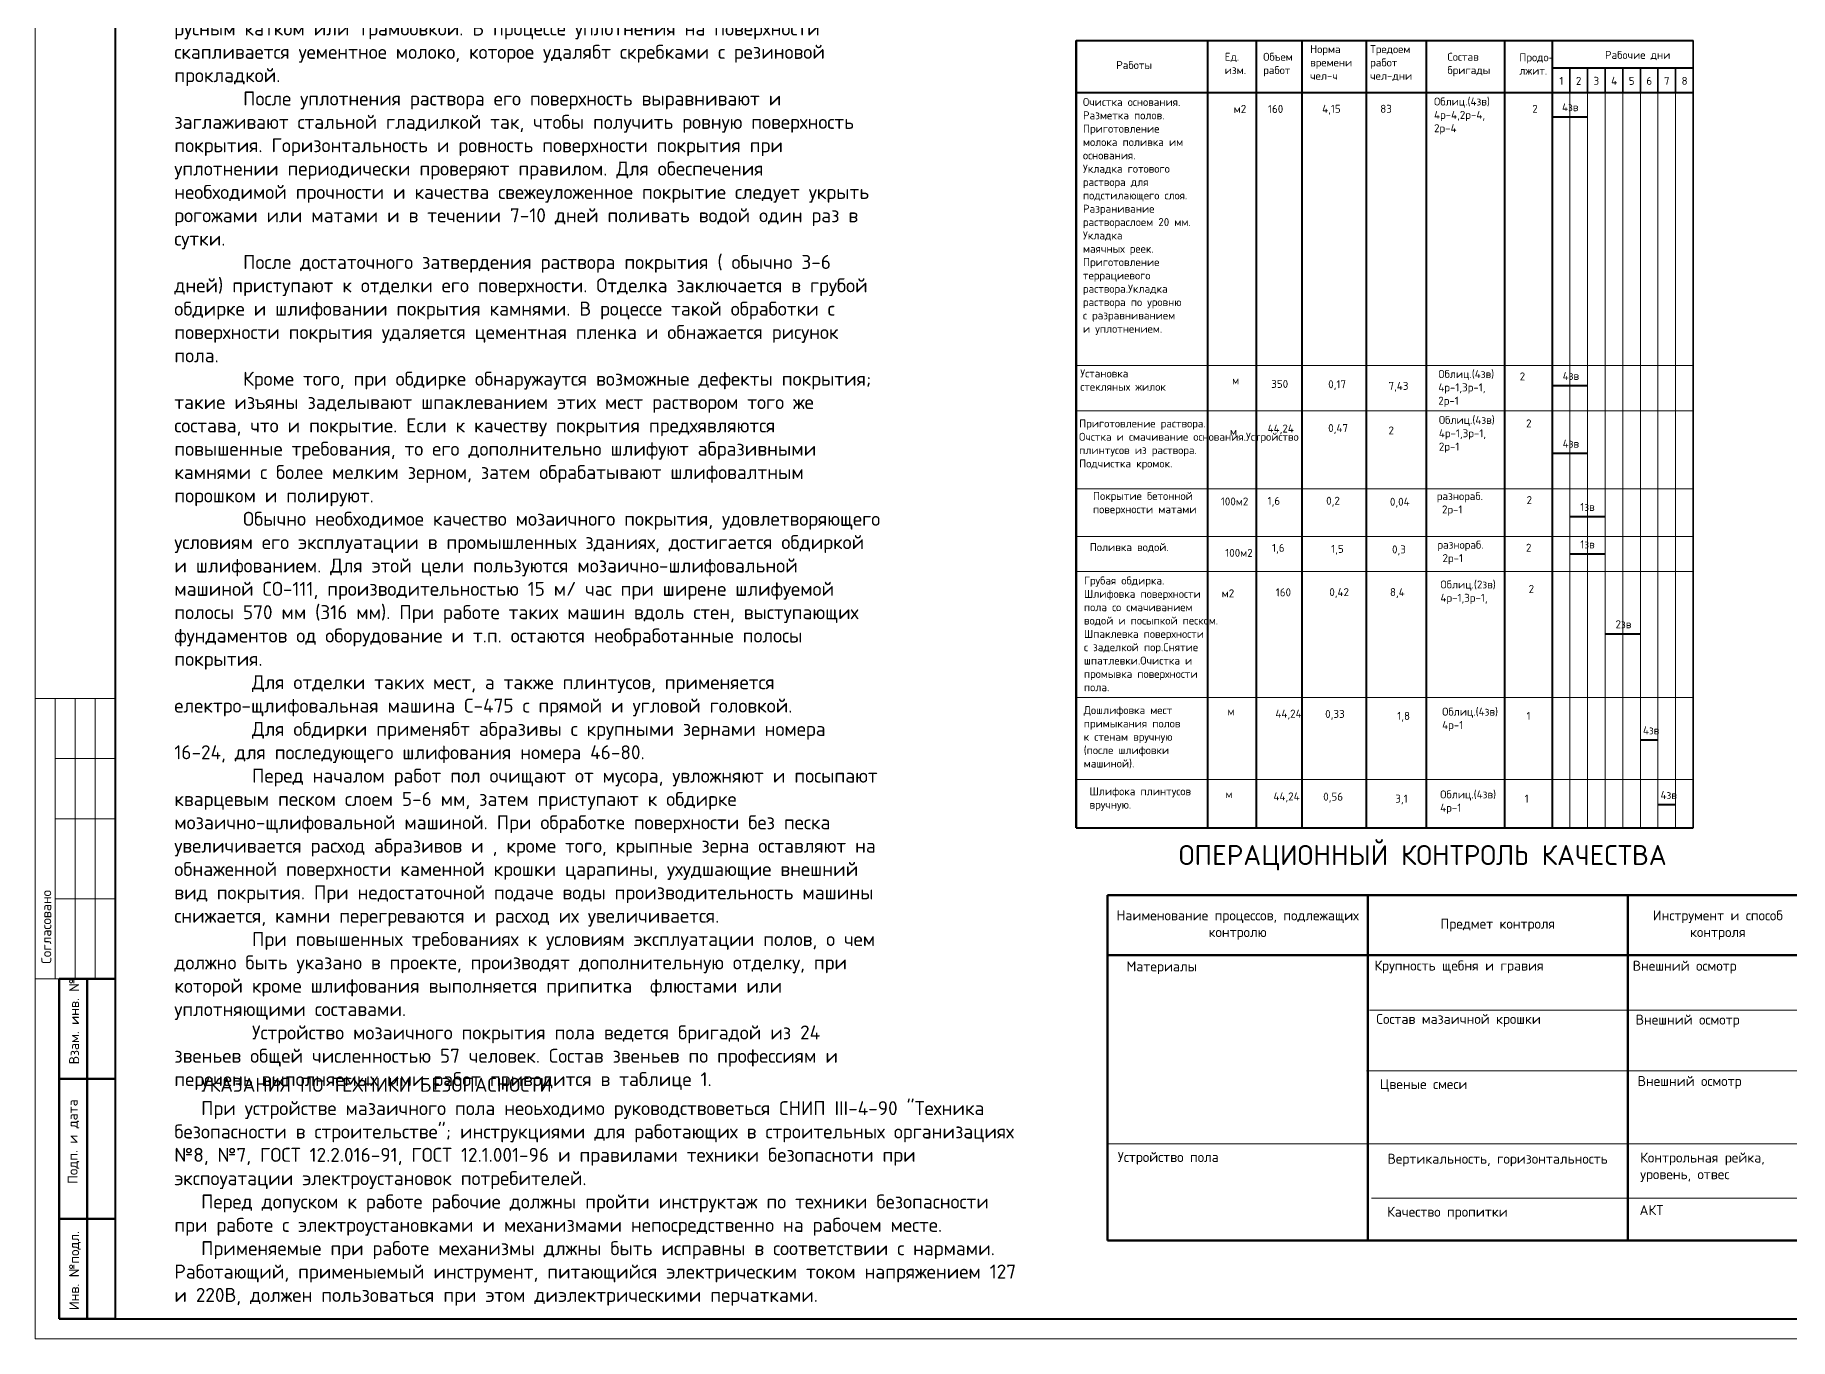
# Model space of a CAD drawing. Header units: millimetres. Extents: x 68 to 909, y 49 to 643.
# Drawn here: x 67.5 to 506, y 49.1 to 375 of the extents above; entities that cross this region are included whole.
import ezdxf

# ---------------------------------------------------------------- set-up
doc = ezdxf.new("R2010")
doc.units = ezdxf.units.MM
for name, color, linetype, lineweight in [('Основная', 7, 'Continuous', 40), ('средняя', 7, 'Continuous', 35), ('Толстая', 7, 'Continuous', 53), ('Тонкая', 7, 'Continuous', 15)]:
    doc.layers.add(name, color=color, linetype=linetype, lineweight=lineweight)
doc.styles.add('style1', font='isocpeur.ttf')

msp = doc.modelspace()

# ---------------------------------------------------------------- linework, layer by layer
at = {"lineweight": 20}
for p, q in [((67.528, 643.147), (67.528, 49.147)), ((67.528, 643.147), (67.528, 346.147)), ((67.528, 49.147), (87.528, 49.147)), ((67.528, 49.147), (908.528, 49.147))]:
    msp.add_line(p, q, dxfattribs=at)
at = {"layer": 'Основная'}
for p, q in [((327.65, 373.645), (481.85, 373.645)), ((360.492, 373.645), (360.492, 176.836)), ((372.65, 373.645), (372.65, 176.836)), ((400.15, 373.645), (400.15, 176.836)), ((415.15, 373.645), (415.15, 176.836)), ((434.68, 373.645), (434.68, 176.836)), ((446.65, 373.645), (446.65, 176.836)), ((446.65, 366.762), (481.85, 366.762)), ((327.65, 360.645), (481.85, 360.645)), ((446.65, 354.549), (455.45, 354.549)), ((446.65, 287.41), (455.45, 287.41)), ((446.65, 270.482), (455.45, 270.482)), ((451.05, 254.681), (459.85, 254.681)), ((451.05, 245.303), (459.85, 245.303)), ((459.85, 225.348), (468.65, 225.348)), ((468.65, 198.837), (473.05, 198.837)), ((473.05, 182.68), (477.45, 182.68)), ((327.65, 176.836), (481.85, 176.836))]:
    msp.add_line(p, q, dxfattribs=at)
at = {"layer": 'средняя'}
for p, q in [((481.85, 373.645), (481.85, 176.836)), ((451.05, 360.645), (451.05, 366.762)), ((455.45, 360.645), (455.45, 366.762)), ((459.85, 360.645), (459.85, 366.762)), ((464.25, 360.645), (464.25, 366.762)), ((468.65, 360.645), (468.65, 366.762)), ((473.05, 360.645), (473.05, 366.762)), ((477.45, 360.645), (477.45, 366.762))]:
    msp.add_line(p, q, dxfattribs=at)
at = {"layer": 'Толстая', "lineweight": 40}
for p, q in [((87.528, 638.147), (87.528, 54.147)), ((384.082, 373.645), (384.082, 176.836)), ((87.528, 54.147), (903.528, 54.147))]:
    msp.add_line(p, q, dxfattribs=at)
at = {"layer": 'Толстая'}
for p, q in [((327.65, 373.645), (327.65, 176.836)), ((335.518, 160.06), (335.518, 73.726)), ((335.518, 160.06), (660.518, 160.06)), ((400.518, 160.06), (400.518, 73.726)), ((465.518, 160.06), (465.518, 73.726)), ((335.518, 145.06), (660.518, 145.06)), ((73.528, 54.147), (73.528, 139.147)), ((87.528, 139.147), (73.528, 139.147)), ((80.528, 54.147), (80.528, 139.147)), ((87.528, 114.147), (73.528, 114.147)), ((87.528, 79.147), (73.528, 79.147)), ((335.518, 73.726), (660.518, 73.726)), ((87.528, 54.147), (73.528, 54.147))]:
    msp.add_line(p, q, dxfattribs=at)
at = {"layer": 'Тонкая'}
for p, q in [((451.05, 360.645), (451.05, 176.836)), ((455.45, 360.645), (455.45, 176.836)), ((459.85, 360.645), (459.85, 176.836)), ((464.25, 360.645), (464.25, 176.836)), ((468.65, 360.645), (468.65, 176.836)), ((473.05, 360.645), (473.05, 176.836)), ((477.45, 360.645), (477.45, 176.836)), ((327.65, 292.436), (481.85, 292.436)), ((327.65, 281.048), (481.85, 281.048)), ((327.65, 261.547), (481.85, 261.547)), ((327.65, 249.689), (481.85, 249.689)), ((327.65, 240.931), (481.85, 240.931)), ((87.528, 209.147), (67.528, 209.147)), ((72.528, 139.147), (72.528, 209.147)), ((77.528, 139.147), (77.528, 209.147)), ((82.528, 139.147), (82.528, 209.147)), ((327.65, 209.416), (481.85, 209.416)), ((87.528, 194.147), (72.528, 194.147)), ((327.65, 188.968), (481.85, 188.968)), ((87.528, 179.147), (72.528, 179.147)), ((87.528, 159.147), (72.528, 159.147)), ((73.528, 139.147), (67.528, 139.147)), ((660.984, 131.291), (400.984, 131.291)), ((400.227, 116.14), (660.227, 116.14)), ((335.518, 97.855), (660.518, 97.855)), ((401.442, 84.353), (556.442, 84.353))]:
    msp.add_line(p, q, dxfattribs=at)

# ---------------------------------------------------------------- texts
at = {"lineweight": 20, "attachment_point": 1, "style": 'style1'}
for s, insert, char_height, width in [('\\pi10.5,t10.5,318.5,339.5;{\\fISOCPEUR|b0|i0|c204|p34; Область применения\\P\\pi0,t10.5;   Технологическая карта разработана на устройство мозаичного покрытия пола (террацо) при умеренных механический воздействиях на пол при марке цементного раствора 300 и толщине соя 20мм.\\P   Мозаичное покрытие пола может устраиваться по бетонноу подстилающему слою, по железобетонным плитам перекрытия и по цементно-песчаной стяжке, уложенной на тепло- и звукоизоляционный слой.\\P  Организайия и технология строительного процесса\\P   До начала работ по устройству мозаичных полов должно быть закончено устройство оснований под полы, установлены оконные и дверные блоки, выполнены штукатурные и облицовочные работы, смонтированы санитарно-технические устройства.\\P\\ptz;   Поверхность, на которую укладывается мозаичное покрытие, (бетонный подстилающий слой), тщательно ощищается от пыли, мусора и грязи.\\P   Поверхность основания для лучшего сцепления с мозаичным покрытием должна иметь борозды, а при отсутствии борозд основане насекается вручную.\\P   Непосредственно перед укладкой мозаичногопокрытия, основание промывается водой и грунтуется цементным молоком.\\P   Для производства работ здание в плане разделено поперек на   захватки размером     м.\\P   Мозаичное покрытие устраивается из раствора с добавление крошки (мелкого щебня) и песка, которые заготавливаются из полирующих пород (мрамора, гранита, базальта). Допускается применение кварцевого песка.\\P   Для белых покрытий применяют белый или разбавленный обыкновенный цемент, а для цветных покрытий- белый или разбавленных с добавлением пигментов.\\P   Для окраски к белому или разбавленному цементу добавляют щелочестойкие светоустойчивые минеральные пигменты в количестве не более 15}% {\\fISOCPEUR|b0|i0|c204|p34;по весу.\\P   Для получения мозаичного покрытия, заданного рисунка, на нижележащем слое предварительно выставляют жилки из стекла, алюминия или латуни. Эти жилки служат маякими при укладке покрытия\\P   По мере расстановки жилок ведут укладку мозаичного покрытия.\\P   Уложенный раствор разравнивают граблями и лопаткой, проверяя правильность укладки правилом по маякам (жилкам).\\P   Не следует разравнивать раствор с каменной крошкой рейкой, так как Крупная крошка будет перещатьсяв большей степени, чем мелкая, и насыщение поверхности крошкой окажется неравномерным.\\P   Для уплотнения покрытия пользуются поверхностным вибратором, но при густом раположении жилок применение вибраторов затруднительно, так как под воздействием вибраци жилки могут смещаться, что приведет к нарушению рисунка пола. В этих случаях слой раствора уплотняют легким русным катком или трамбовкой. В процессе уплотнения на поверхности скапливается уементное молоко, которое удалябт скребками с резиновой прокладкой.\\P   После уплотнения раствора его поверхность выравнивают и заглаживают стальной гладилкой так, чтобы получить ровную поверхность покрытия. Горизонтальность и ровность поверхности покрытия при уплотнении периодически проверяют правилом. Для обеспечения необходимой прочности и качества свежеуложенное покрытие следует укрыть рогожами или матами и в течении 7-10 дней поливать водой один раз в сутки.\\P   После достаточного затвердения раствора покрытия ( обычно 3-6 дней) приступают к отделки его поверхности. Отделка заключается в грубой обдирке и шлифовании покрытия камнями. В роцессе такой обработки с поверхности покрытия удаляется цементная пленка и обнажается рисунок пола.\\P   Кроме того, при обдирке обнаружаутся возможные дефекты покрытия};{\\fISOCPEUR|b0|i0|c204|p34; такие изъяны заделывают шпаклеванием этих мест раствором того же состава, что и покрытие. Если к качеству покрытия предхявляются повышенные требования, то его дополнительно шлифуют абразивными камнями с более мелким зерном, затем обрабатывают шлифовалтным порошком и полируют.\\P   Обычно необходимое качество мозаичного покрытия, удовлетворяющего условиям его эксплуатации в промышленных зданиях, достигается обдиркой и шлифованием. Для этой цели пользуются мозаично-шлифовальной машиной СО-111, производительностью 15 м}/{\\fISOCPEUR|b0|i0|c204|p34; час при ширене шлифуемой полосы 570 мм (316 мм). При работе таких машин вдоль стен, выступающих фундаментов од оборудование и т.п. остаются необработанные полосы покрытия.\\P    Для отделки таких мест, а также плинтусов, применяется електро-щлифовальная машина С-475 с прямой и угловой головкой.\\P    Для обдирки применябт абразивы с крупными зернами номера 16-24, для последующего шлифования номера 46-80.\\P    Перед началом работ пол очищают от мусора, увложняют и посыпают кварцевым песком слоем 5-6 мм, затем приступают к обдирке мозаично-щлифовальной машиной. При обработке поверхности без песка увеличивается расход абразивов и , кроме того, крыпные зерна оставляют на обнаженной поверхности каменной крошки царапины, ухудшающие внешний вид покрытия. При недостаточной подаче воды производительность машины снижается, камни перегреваются и расход их увеличивается.\\P    При повышенных требованиях к условиям эксплуатации полов, о чем должно быть указано в проекте, производят дополнительную отделку, при которой кроме шлифования выполняется припитка  флюстами или уплотняющими составами.\\P    Устройство мозаичного покрытия пола ведется бригадой из 24 звеньев общей численностью 57 человек. Состав звеньев по профессиям и перечень выполняемых ими работ приводится в таблице 1. }', (102.312, 623.411), 3.5, 176.69048), ('{\\fISOCPEUR|b0|i0|c204|p34;\\H0.8x;Очистка основания.\\PРазметка полов.\\PПриготовление \\Pмолока поливка им\\Pоснования.\\PУкладка готового\\Pраствора для \\Pподстилающего слоя.\\PРазранивание\\Pраствораслоем 20 мм.\\PУкладка\\Pмаячных реек.\\PПриготовление\\Pтеррациевого \\Pраствора.Укладка\\Pраствора по уровню\\Pс разравниванием \\Pи уплотнением.}', (329.364, 359.249), 2.5, 57.29959), ('{\\fISOCPEUR|b0|i0|c204|p34;Установка \\Pстекляных жилок}', (328.696, 291.413), 2, 54.40196), ('{\\fISOCPEUR|b0|i0|c204|p34;Приготовление раствора.\\PОчстка и смачивание основания.Устройство \\Pплинтусов из раствора.\\PПодчистка кромок.}', (328.405, 278.914), 2, 53.18333), ('{\\fISOCPEUR|b0|i0|c204|p34;Покрытие бетонной \\Pповерхности матами}', (331.867, 260.799), 2, 47.92857), ('{\\fISOCPEUR|b0|i0|c204|p34;Поливка водой.}', (331.064, 248.012), 2, 48.46429), ('{\\fISOCPEUR|b0|i0|c204|p34;Грубая обдирка.\\PШлифовка поверхности\\Pпола со смачиванием \\Pводой и посыпкой песком.\\PШпаклевка поверхности \\Pс заделкой пор.Снятие \\Pшпатлевки.Очистка и \\Pпромывка поверхности \\Pпола.}', (329.611, 239.661), 2, 51.33333), ('{\\fISOCPEUR|b0|i0|c204|p34;Дошлифовка мест \\Pпримыкания полов \\Pк стенам вручную\\P(после шлифовки \\Pмашиной).}', (329.558, 207.274), 2, 56.68333), ('{\\fISOCPEUR|b0|i0|c204|p34;Шлифока плинтусов \\Pвручную.}', (331.009, 186.991), 2, 59.18056)]:
    msp.add_mtext(s, dxfattribs=dict(at, insert=insert, char_height=char_height, width=width))
at = {"layer": 'Толстая', "char_height": 2.5, "width": 30.95121, "attachment_point": 1, "rotation": 90, "style": 'style1'}
for s, insert in [('{\\fISOCPEUR|b0|i0|c204|p34;Согласовано}', (69.064, 142.868)), ('{\\fISOCPEUR|b0|i0|c204|p34;Взам. инв. №}', (76.031, 117.758)), ('{\\fISOCPEUR|b0|i0|c204|p34;Подп. и дата}', (75.653, 87.877)), ('{\\fISOCPEUR|b0|i0|c204|p34;Инв. №подл.}', (76.031, 56.357))]:
    msp.add_mtext(s, dxfattribs=dict(at, insert=insert))
at = {"layer": 'Тонкая', "style": 'style1'}
for s, insert, char_height, width, attachment_point in [('{\\fISOCPEUR|b0|i0|c204|p34;Работы}', (337.675, 368.478), 2, 12.58343, 1), ('{\\fISOCPEUR|b0|i0|c204|p34;Ед.\\Pизм.}', (364.78, 370.538), 2, 12.58343, 1), ('{\\fISOCPEUR|b0|i0|c204|p34;Объем работ}', (374.406, 370.538), 2, 12.58343, 1), ('{\\fISOCPEUR|b0|i0|c204|p34;Норма времени чел-ч}', (386.133, 372.454), 2, 13.23538, 1), ('{\\fISOCPEUR|b0|i0|c204|p34;Тредоем\\Pработ\\Pчел-дни}', (401.133, 372.454), 2, 13.23538, 1), ('{\\fISOCPEUR|b0|i0|c204|p34;Состав бригады}', (420.44, 370.538), 2, 12.58343, 1), ('{\\fISOCPEUR|b0|i0|c204|p34;Продо-\\Pлжит.}', (438.412, 370.407), 2, 8.66327, 1), ('{\\fISOCPEUR|b0|i0|c204|p34;Рабочие дни}', (459.807, 371.01), 2, 24.536, 1), ('{\\fISOCPEUR|b0|i0|c204|p34;1}', (448.413, 364.529), 2, 3.24131, 1), ('{\\fISOCPEUR|b0|i0|c204|p34;2}', (452.544, 364.529), 2, 3.24131, 1), ('{\\fISOCPEUR|b0|i0|c204|p34;3}', (456.944, 364.529), 2, 3.24131, 1), ('{\\fISOCPEUR|b0|i0|c204|p34;4}', (461.344, 364.529), 2, 3.24131, 1), ('{\\fISOCPEUR|b0|i0|c204|p34;5}', (465.744, 364.529), 2, 3.24131, 1), ('{\\fISOCPEUR|b0|i0|c204|p34;6}', (470.144, 364.529), 2, 3.24131, 1), ('{\\fISOCPEUR|b0|i0|c204|p34;7}', (474.544, 364.529), 2, 3.24131, 1), ('{\\fISOCPEUR|b0|i0|c204|p34;8}', (478.944, 364.529), 2, 3.24131, 1), ('{\\fISOCPEUR|b0|i0|c204|p34;Облиц.(4зв)\\P4р-4,2р-4,\\P2р-4}', (417.093, 359.361), 2, 20.01067, 1), ('{\\fISOCPEUR|b0|i0|c204|p34;м2} ', (367.035, 357.511), 2, 11.00911, 1), ('{\\fISOCPEUR|b0|i0|c204|p34;160}', (375.596, 357.511), 2, 11.00911, 1), ('4,15 ', (389.131, 357.541), 2, 11.00911, 1), ('{\\fISOCPEUR|b0|i0|c204|p34;83}', (403.647, 357.541), 2, 11.00911, 1), ('{\\fISOCPEUR|b0|i0|c204|p34;2}', (441.638, 357.541), 2, 11.00911, 1), ('{\\fISOCPEUR|b0|i0|c204|p34;4зв}', (449.073, 357.944), 2, 9.60667, 1), ('{\\fISOCPEUR|b0|i0|c204|p34;Облиц.(4зв)\\P4р-1,3р-1,\\P2р-1}', (418.157, 291.266), 2, 20.01067, 1), ('{\\fISOCPEUR|b0|i0|c204|p34;2}', (438.49, 290.657), 2, 11.00911, 1), ('{\\fISOCPEUR|b0|i0|c204|p34;4зв}', (449.244, 290.794), 2, 9.60667, 1), ('{\\fISOCPEUR|b0|i0|c204|p34;м}', (366.65, 289.675), 2, 11.00911, 1), ('{\\fISOCPEUR|b0|i0|c204|p34;350}', (376.409, 288.798), 2, 11.00911, 1), ('{\\fISOCPEUR|b0|i0|c204|p34;0,17}', (390.643, 288.715), 2, 11.00911, 1), ('{\\fISOCPEUR|b0|i0|c204|p34;7,43}', (405.709, 288.299), 2, 11.00911, 1), ('{\\fISOCPEUR|b0|i0|c204|p34;м} ', (366.102, 276.899), 2, 11.00911, 1), ('{\\fISOCPEUR|b0|i0|c204|p34;44,24}', (375.508, 277.65), 2, 11.00911, 1), ('{\\fISOCPEUR|b0|i0|c204|p34;0,47}', (390.643, 277.764), 2, 11.00911, 1), ('{\\fISOCPEUR|b0|i0|c204|p34;2}', (405.709, 277.165), 2, 11.00911, 1), ('{\\fISOCPEUR|b0|i0|c204|p34;Облиц.(4зв)\\P4р-1,3р-1,\\P2р-1}', (418.301, 279.799), 2, 20.01067, 1), ('{\\fISOCPEUR|b0|i0|c204|p34;2}', (440.088, 278.927), 2, 11.00911, 1), ('{\\fISOCPEUR|b0|i0|c204|p34;4зв}', (449.244, 273.866), 2, 9.60667, 1), ('{\\fISOCPEUR|b0|i0|c204|p34;100м2} ', (363.816, 259.422), 2, 11.00911, 1), ('{\\fISOCPEUR|b0|i0|c204|p34;1,6}', (375.508, 259.577), 2, 11.00911, 1), ('{\\fISOCPEUR|b0|i0|c204|p34;0,2}', (390.141, 259.597), 2, 11.00911, 1), ('{\\fISOCPEUR|b0|i0|c204|p34;0,04}', (406.067, 259.347), 2, 11.00911, 1), ('{\\fISOCPEUR|b0|i0|c204|p34;разнораб.\\P 2р-1}', (417.799, 260.756), 2, 20.01067, 1), ('{\\fISOCPEUR|b0|i0|c204|p34;2}', (440.213, 259.758), 2, 11.00911, 1), ('{\\fISOCPEUR|b0|i0|c204|p34;1зв}', (453.644, 258.065), 2, 9.60667, 1), ('{\\fISOCPEUR|b0|i0|c204|p34;100м2} ', (364.914, 246.579), 2, 11.00911, 1), ('{\\fISOCPEUR|b0|i0|c204|p34;1,6}', (376.614, 247.833), 2, 11.00911, 1), ('{\\fISOCPEUR|b0|i0|c204|p34;1,5}', (391.386, 247.577), 2, 11.00911, 1), ('{\\fISOCPEUR|b0|i0|c204|p34;0,3}', (406.597, 247.439), 2, 11.00911, 1), ('{\\fISOCPEUR|b0|i0|c204|p34;разнораб.\\P 2р-1}', (417.937, 248.598), 2, 20.01067, 1), ('{\\fISOCPEUR|b0|i0|c204|p34;2}', (440.063, 247.853), 2, 11.00911, 1), ('{\\fISOCPEUR|b0|i0|c204|p34;1зв}', (453.644, 248.687), 2, 9.60667, 1), ('{\\fISOCPEUR|b0|i0|c204|p34;Облиц.(2зв)\\P4р-1,3р-1,}', (418.691, 238.674), 2, 20.01067, 1), ('{\\fISOCPEUR|b0|i0|c204|p34;2}', (440.733, 237.552), 2, 11.00911, 1), ('{\\fISOCPEUR|b0|i0|c204|p34;м2} ', (364.033, 236.462), 2, 11.00911, 1), ('{\\fISOCPEUR|b0|i0|c204|p34;160}', (377.542, 236.711), 2, 11.00911, 1), ('{\\fISOCPEUR|b0|i0|c204|p34;0,42}', (390.922, 236.764), 2, 11.00911, 1), ('{\\fISOCPEUR|b0|i0|c204|p34;8,4}', (406.075, 236.764), 2, 11.00911, 1), ('{\\fISOCPEUR|b0|i0|c204|p34;2зв}', (462.444, 228.733), 2, 9.60667, 1), ('{\\fISOCPEUR|b0|i0|c204|p34;м} ', (365.474, 206.963), 2, 11.00911, 1), ('{\\fISOCPEUR|b0|i0|c204|p34;44,24}', (377.454, 206.39), 2, 11.00911, 1), ('{\\fISOCPEUR|b0|i0|c204|p34;0,33}', (389.894, 206.325), 2, 11.00911, 1), ('{\\fISOCPEUR|b0|i0|c204|p34;Облиц.(4зв)\\P4р-1}', (419.123, 206.894), 2, 20.01067, 1), ('{\\fISOCPEUR|b0|i0|c204|p34;1,8}', (407.901, 205.839), 2, 11.00911, 1), ('{\\fISOCPEUR|b0|i0|c204|p34;1}', (440.229, 205.839), 2, 11.00911, 1), ('{\\fISOCPEUR|b0|i0|c204|p34;4зв}', (469.29, 202.221), 2, 9.60667, 1), ('{\\fISOCPEUR|b0|i0|c204|p34;м} ', (364.984, 186.283), 2, 11.00911, 1), ('{\\fISOCPEUR|b0|i0|c204|p34;44,24}', (376.964, 185.71), 2, 11.00911, 1), ('{\\fISOCPEUR|b0|i0|c204|p34;0,56}', (389.404, 185.645), 2, 11.00911, 1), ('{\\fISOCPEUR|b0|i0|c204|p34;3,1}', (407.411, 185.159), 2, 11.00911, 1), ('{\\fISOCPEUR|b0|i0|c204|p34;Облиц.(4зв)\\P4р-1}', (418.633, 186.215), 2, 20.01067, 1), ('{\\fISOCPEUR|b0|i0|c204|p34;1}', (439.739, 185.159), 2, 11.00911, 1), ('{\\fISOCPEUR|b0|i0|c204|p34;4зв}', (473.69, 186.064), 2, 9.60667, 1), ('{\\fISOCPEUR|b0|i0|c204|p34;ОПЕРАЦИОННЫЙ КОНТРОЛЬ КАЧЕСТВА}', (353.313, 172.561), 5, 296.2047, 1), ('{\\fISOCPEUR|b0|i0|c204|p34;Наименование процессов, подлежащих контролю}', (368.018, 152.56), 2.5, 65, 5), ('{\\fISOCPEUR|b0|i0|c204|p34;Предмет контроля}', (433.018, 152.56), 2.5, 65, 5), ('{\\fISOCPEUR|b0|i0|c204|p34;Инструмент и способ контроля}', (488.018, 152.56), 2.5, 45, 5), ('{\\fISOCPEUR|b0|i0|c204|p34;Материалы}', (340.245, 143.486), 2.5, 65, 1), ('{\\fISOCPEUR|b0|i0|c204|p34;Крупность щебня и гравия}', (402.19, 143.697), 2.5, 65, 1), ('{\\fISOCPEUR|b0|i0|c204|p34;Внешний осмотр}', (466.734, 143.639), 2.5, 45, 1), ('{\\fISOCPEUR|b0|i0|c204|p34;Состав мазаичной крошки}', (402.673, 130.356), 2.5, 55.5552, 1), ('{\\fISOCPEUR|b0|i0|c204|p34;Внешний осмотр}', (467.471, 130.186), 2.5, 45, 1), ('{\\fISOCPEUR|b0|i0|c204|p34;\\H1.4x;   УКАЗАНИЯ ПО ТЕХНИКИ БЕЗОПАСНОСТИ\\P   При устройстве мазаичного пола неоьходимо руководствоветься СНИП \\fISOCPEUR|b0|i0|c0|p34;III\\fISOCPEUR|b0|i0|c204|p34;-4-90 \\fISOCPEUR|b0|i0|c0|p34;"\\fISOCPEUR|b0|i0|c204|p34;Техника безопасности в строительстве\\fISOCPEUR|b0|i0|c0|p34;"\\fISOCPEUR|b0|i0|c204|p34;; инструкциями для работающих в строительных организациях №8, №7, ГОСТ 12.2.016-91, ГОСТ 12.1.001-96 и правилами техники безопасноти при экспоуатации электроустановок потребителей.\\P   Перед допуском к работе рабочие должны пройти инструктаж по техники безопасности при работе с электроустановками и механизмами непосредственно на рабочем месте.\\P   Применяемые при работе механизмы длжны быть исправны в соответствии с нармами. Работающий, применыемый инструмент, питающийся электрическим током напряжением 127 и 220В, должен пользоваться при этом диэлектрическими перчатками.}', (102.312, 114.395), 2.5, 211.95384, 1), ('{\\fISOCPEUR|b0|i0|c204|p34;Цвеные смеси}', (403.573, 114.064), 2.5, 56.3581, 1), ('{\\fISOCPEUR|b0|i0|c204|p34;Внешний осмотр}', (467.962, 114.835), 2.5, 45, 1), ('{\\fISOCPEUR|b0|i0|c204|p34;Устройство пола}', (338.063, 95.848), 2.5, 52.1198, 1), ('{\\fISOCPEUR|b0|i0|c204|p34;Вертикальность, горизонтальность }', (405.458, 95.416), 2.5, 56.3316, 1), ('{\\fISOCPEUR|b0|i0|c204|p34;Контрольная рейка, уровень, отвес}', (468.614, 95.72), 2.5, 38.5819, 1), ('{\\fISOCPEUR|b0|i0|c204|p34;Качество пропитки}', (405.364, 82.172), 2.5, 55.1058, 1), ('{\\fISOCPEUR|b0|i0|c204|p34;АКТ}', (468.436, 82.575), 2.5, 38.5819, 1)]:
    msp.add_mtext(s, dxfattribs=dict(at, insert=insert, char_height=char_height, width=width, attachment_point=attachment_point))

doc.saveas('drawing.dxf')
